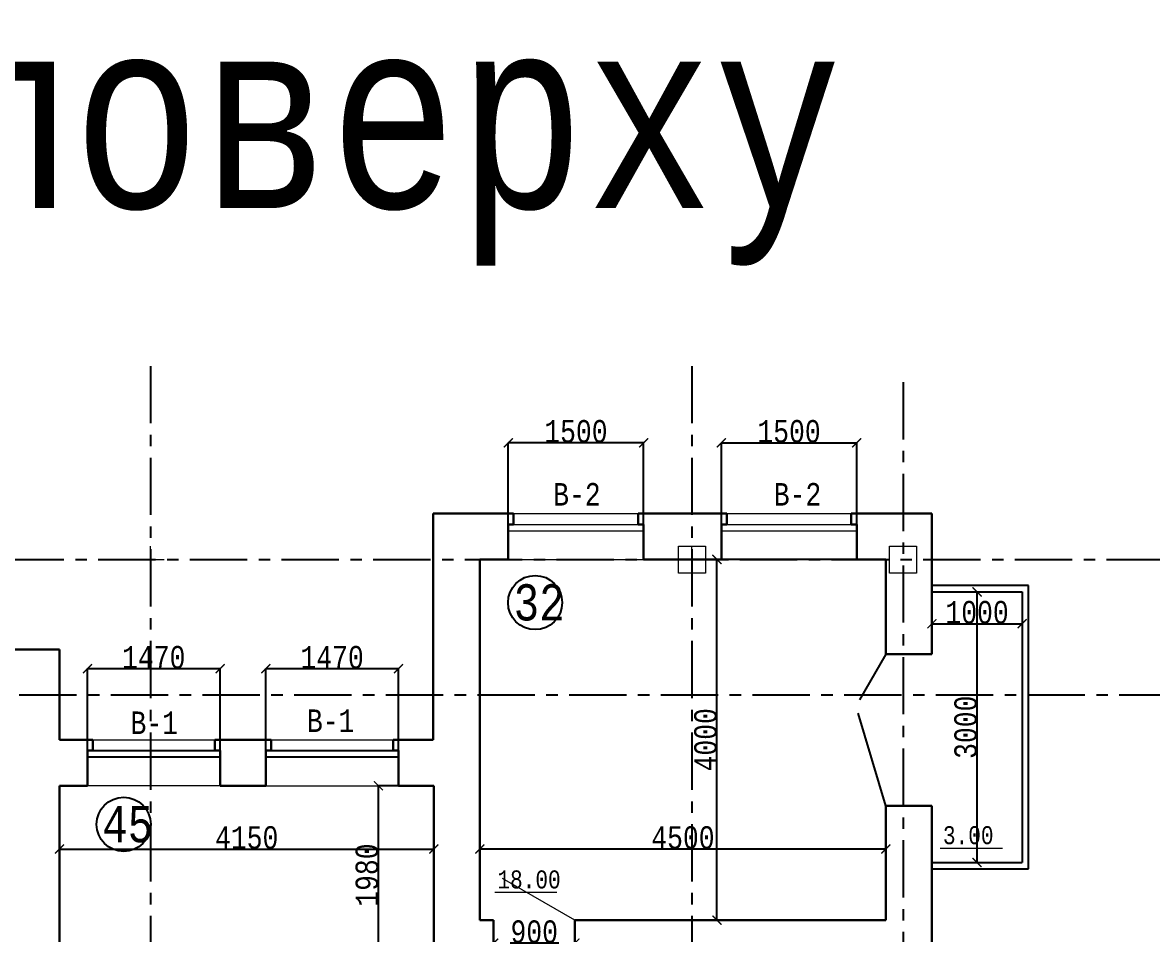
# Model space of a CAD drawing. Header units: millimetres. Extents: x -689206 to 4969298, y -1019800 to 703299.
# Drawn here: x 381709 to 394231, y -53798 to -43689 of the extents above; entities that cross this region are included whole.
import ezdxf

# ---------------------------------------------------------------- set-up
doc = ezdxf.new("R2010")
doc.units = ezdxf.units.MM
doc.linetypes.add('осеваяX2', pattern=[101.6, 63.5, -12.7, 12.7, -12.7])
for name, color, linetype, lineweight in [('б', 231, 'Continuous', 30), ('ОКНА', 250, 'Continuous', 20), ('ПЕРЕГОРОДКИ', 252, 'Continuous', 9), ('РАЗМЕРЫ', 7, 'Continuous', 9), ('стены', 7, 'Continuous', 20)]:
    doc.layers.add(name, color=color, linetype=linetype, lineweight=lineweight)
doc.layers.add('четотам', color=7, linetype='Continuous')
doc.styles.add('Аннотативный', font='isocteur.ttf', dxfattribs={"width": 0.7, "height": 250})
doc.dimstyles.new('Аннотативный', dxfattribs={"dimscale": 0, "dimtxt": 250, "dimasz": 100, "dimexe": 1.25, "dimexo": 0.625, "dimtad": 1, "dimdec": 0, "dimtxsty": 'Аннотативный', "dimblk": 'ARCHTICK', "dimcen": 2.5, "dimadec": 0, "dimazin": 0, "dimtfac": 1, "dimtdec": 0, "dimtmove": 0, "dimatfit": 3, "dimfxl": 1, "dimarcsym": 0})

# ---------------------------------------------------------------- blocks, each defined once
blk = doc.blocks.new('_ArchTick')
at = {"color": 0, "linetype": 'ByBlock', "const_width": 0.15}
blk.add_lwpolyline([(-0.5, -0.5), (0.5, 0.5)], dxfattribs=at)
blk = doc.blocks.new('*D1121')
at = {"layer": 'Defpoints', "color": 0, "lineweight": 20, "transparency": 16777216}
for p in [(389405, -49640), (391278, -49640), (391278, -53640)]:
    blk.add_point(p, dxfattribs=at)
at = {"layer": 'стены', "color": 0, "lineweight": -2, "transparency": 16777216}
for p, q in [((391278, -49640), (389404, -49640)), ((389405, -53640), (389405, -49640)), ((391278, -53640), (389404, -53640))]:
    blk.add_line(p, q, dxfattribs=at)
at = {"layer": 'стены', "color": 0, "lineweight": -2, "transparency": 16777216, "xscale": 100, "yscale": 100, "zscale": 100}
for p, rotation in [((389405, -49640), 90), ((389405, -53640), 270)]:
    blk.add_blockref('_ArchTick', p, dxfattribs=dict(at, rotation=rotation))
at = {"layer": 'стены', "color": 0, "transparency": 16777216, "insert": (389280, -51640), "char_height": 250, "attachment_point": 5, "rotation": 90, "style": 'Аннотативный'}
blk.add_mtext('4000', dxfattribs=at)
blk = doc.blocks.new('*D1144')
at = {"layer": 'Defpoints', "color": 0, "lineweight": 20, "transparency": 16777216}
for p in [(386930, -53895), (386930, -53895), (387830, -53895)]:
    blk.add_point(p, dxfattribs=at)
at = {"layer": 'стены', "color": 0, "lineweight": -2, "transparency": 16777216}
for p, q in [((386930, -53894), (386930, -53894)), ((387830, -53895), (386930, -53895)), ((387830, -53894), (387830, -53894))]:
    blk.add_line(p, q, dxfattribs=at)
at = {"layer": 'стены', "color": 0, "lineweight": -2, "transparency": 16777216, "xscale": 100, "yscale": 100, "zscale": 100, "rotation": 180}
blk.add_blockref('_ArchTick', (386930, -53895), dxfattribs=at)
at = {"layer": 'стены', "color": 0, "lineweight": -2, "transparency": 16777216, "xscale": 100, "yscale": 100, "zscale": 100}
blk.add_blockref('_ArchTick', (387830, -53895), dxfattribs=at)
at = {"layer": 'стены', "color": 0, "transparency": 16777216, "insert": (387380, -53769), "char_height": 250, "attachment_point": 5, "style": 'Аннотативный'}
blk.add_mtext('900', dxfattribs=at)
blk = doc.blocks.new('*D1159')
at = {"layer": 'Defpoints', "color": 0, "linetype": 'ByBlock', "lineweight": 20, "transparency": 16777216}
for p in [(391788, -50001), (392788, -50001), (392788, -50353)]:
    blk.add_point(p, dxfattribs=at)
at = {"layer": 'б', "color": 0, "linetype": 'ByBlock', "lineweight": -2, "transparency": 16777216}
for p, q in [((391788, -50002), (391788, -50354)), ((392788, -50002), (392788, -50354)), ((391788, -50353), (392788, -50353))]:
    blk.add_line(p, q, dxfattribs=at)
at = {"layer": 'б', "color": 0, "linetype": 'ByBlock', "lineweight": -2, "transparency": 16777216, "xscale": 100, "yscale": 100, "zscale": 100, "rotation": 180}
blk.add_blockref('_ArchTick', (391788, -50353), dxfattribs=at)
at = {"layer": 'б', "color": 0, "linetype": 'ByBlock', "lineweight": -2, "transparency": 16777216, "xscale": 100, "yscale": 100, "zscale": 100}
blk.add_blockref('_ArchTick', (392788, -50353), dxfattribs=at)
at = {"layer": 'б', "color": 0, "linetype": 'ByBlock', "lineweight": 25, "transparency": 16777216, "insert": (392288, -50228), "char_height": 250, "attachment_point": 5, "style": 'Аннотативный'}
blk.add_mtext('1000', dxfattribs=at)
blk = doc.blocks.new('*D1160')
at = {"layer": 'Defpoints', "color": 0, "linetype": 'ByBlock', "lineweight": 20, "transparency": 16777216}
for p in [(391788, -50001), (392288, -50001), (391788, -53001)]:
    blk.add_point(p, dxfattribs=at)
at = {"layer": 'б', "color": 0, "linetype": 'ByBlock', "lineweight": -2, "transparency": 16777216}
for p, q in [((391789, -50001), (392289, -50001)), ((392288, -53001), (392288, -50001)), ((391789, -53001), (392289, -53001))]:
    blk.add_line(p, q, dxfattribs=at)
at = {"layer": 'б', "color": 0, "linetype": 'ByBlock', "lineweight": -2, "transparency": 16777216, "xscale": 100, "yscale": 100, "zscale": 100}
for p, rotation in [((392288, -50001), 90), ((392288, -53001), 270)]:
    blk.add_blockref('_ArchTick', p, dxfattribs=dict(at, rotation=rotation))
at = {"layer": 'б', "color": 0, "linetype": 'ByBlock', "lineweight": 25, "transparency": 16777216, "insert": (392163, -51501), "char_height": 250, "attachment_point": 5, "rotation": 90, "style": 'Аннотативный'}
blk.add_mtext('3000', dxfattribs=at)
blk = doc.blocks.new('*D1174')
at = {"layer": 'Defpoints', "color": 0, "linetype": 'ByBlock', "lineweight": 20, "transparency": 16777216}
for p in [(382428, -50852), (382428, -52150), (383898, -52150)]:
    blk.add_point(p, dxfattribs=at)
at = {"layer": 'ПЕРЕГОРОДКИ', "color": 0, "linetype": 'ByBlock', "lineweight": -2, "transparency": 16777216}
for p, q in [((382428, -52149), (382428, -50851)), ((383898, -50852), (382428, -50852)), ((383898, -52149), (383898, -50851))]:
    blk.add_line(p, q, dxfattribs=at)
at = {"layer": 'ПЕРЕГОРОДКИ', "color": 0, "linetype": 'ByBlock', "lineweight": -2, "transparency": 16777216, "xscale": 100, "yscale": 100, "zscale": 100, "rotation": 180}
blk.add_blockref('_ArchTick', (382428, -50852), dxfattribs=at)
at = {"layer": 'ПЕРЕГОРОДКИ', "color": 0, "linetype": 'ByBlock', "lineweight": -2, "transparency": 16777216, "xscale": 100, "yscale": 100, "zscale": 100}
blk.add_blockref('_ArchTick', (383898, -50852), dxfattribs=at)
at = {"layer": 'ПЕРЕГОРОДКИ', "color": 0, "linetype": 'ByBlock', "lineweight": 13, "transparency": 16777216, "insert": (383163, -50727), "char_height": 250, "attachment_point": 5, "style": 'Аннотативный'}
blk.add_mtext('1470', dxfattribs=at)
blk = doc.blocks.new('*D1175')
at = {"layer": 'Defpoints', "color": 0, "linetype": 'ByBlock', "lineweight": 20, "transparency": 16777216}
for p in [(384405, -50852), (384405, -52150), (385875, -52150)]:
    blk.add_point(p, dxfattribs=at)
at = {"layer": 'ПЕРЕГОРОДКИ', "color": 0, "linetype": 'ByBlock', "lineweight": -2, "transparency": 16777216}
for p, q in [((384405, -52149), (384405, -50851)), ((385875, -50852), (384405, -50852)), ((385875, -52149), (385875, -50851))]:
    blk.add_line(p, q, dxfattribs=at)
at = {"layer": 'ПЕРЕГОРОДКИ', "color": 0, "linetype": 'ByBlock', "lineweight": -2, "transparency": 16777216, "xscale": 100, "yscale": 100, "zscale": 100, "rotation": 180}
blk.add_blockref('_ArchTick', (384405, -50852), dxfattribs=at)
at = {"layer": 'ПЕРЕГОРОДКИ', "color": 0, "linetype": 'ByBlock', "lineweight": -2, "transparency": 16777216, "xscale": 100, "yscale": 100, "zscale": 100}
blk.add_blockref('_ArchTick', (385875, -50852), dxfattribs=at)
at = {"layer": 'ПЕРЕГОРОДКИ', "color": 0, "linetype": 'ByBlock', "lineweight": 13, "transparency": 16777216, "insert": (385140, -50727), "char_height": 250, "attachment_point": 5, "style": 'Аннотативный'}
blk.add_mtext('1470', dxfattribs=at)
blk = doc.blocks.new('*D1176')
at = {"layer": 'Defpoints', "color": 0, "linetype": 'ByBlock', "lineweight": 20, "transparency": 16777216}
for p in [(387092, -48348), (387092, -49640), (388592, -49640)]:
    blk.add_point(p, dxfattribs=at)
at = {"layer": 'ПЕРЕГОРОДКИ', "color": 0, "linetype": 'ByBlock', "lineweight": -2, "transparency": 16777216}
for p, q in [((387092, -49639), (387092, -48347)), ((388592, -48348), (387092, -48348)), ((388592, -49639), (388592, -48347))]:
    blk.add_line(p, q, dxfattribs=at)
at = {"layer": 'ПЕРЕГОРОДКИ', "color": 0, "linetype": 'ByBlock', "lineweight": -2, "transparency": 16777216, "xscale": 100, "yscale": 100, "zscale": 100, "rotation": 180}
blk.add_blockref('_ArchTick', (387092, -48348), dxfattribs=at)
at = {"layer": 'ПЕРЕГОРОДКИ', "color": 0, "linetype": 'ByBlock', "lineweight": -2, "transparency": 16777216, "xscale": 100, "yscale": 100, "zscale": 100}
blk.add_blockref('_ArchTick', (388592, -48348), dxfattribs=at)
at = {"layer": 'ПЕРЕГОРОДКИ', "color": 0, "linetype": 'ByBlock', "lineweight": 13, "transparency": 16777216, "insert": (387842, -48222), "char_height": 250, "attachment_point": 5, "style": 'Аннотативный'}
blk.add_mtext('1500', dxfattribs=at)
blk = doc.blocks.new('*D1177')
at = {"layer": 'Defpoints', "color": 0, "linetype": 'ByBlock', "lineweight": 20, "transparency": 16777216}
for p in [(390954, -48348), (389454, -49640), (390954, -49642)]:
    blk.add_point(p, dxfattribs=at)
at = {"layer": 'ПЕРЕГОРОДКИ', "color": 0, "linetype": 'ByBlock', "lineweight": -2, "transparency": 16777216}
for p, q in [((389454, -49639), (389454, -48347)), ((389454, -48348), (390954, -48348)), ((390954, -49641), (390954, -48347))]:
    blk.add_line(p, q, dxfattribs=at)
at = {"layer": 'ПЕРЕГОРОДКИ', "color": 0, "linetype": 'ByBlock', "lineweight": -2, "transparency": 16777216, "xscale": 100, "yscale": 100, "zscale": 100, "rotation": 180}
blk.add_blockref('_ArchTick', (389454, -48348), dxfattribs=at)
at = {"layer": 'ПЕРЕГОРОДКИ', "color": 0, "linetype": 'ByBlock', "lineweight": -2, "transparency": 16777216, "xscale": 100, "yscale": 100, "zscale": 100}
blk.add_blockref('_ArchTick', (390954, -48348), dxfattribs=at)
at = {"layer": 'ПЕРЕГОРОДКИ', "color": 0, "linetype": 'ByBlock', "lineweight": 13, "transparency": 16777216, "insert": (390204, -48222), "char_height": 250, "attachment_point": 5, "style": 'Аннотативный'}
blk.add_mtext('1500', dxfattribs=at)
blk = doc.blocks.new('*D1269')
at = {"layer": 'Defpoints', "color": 0, "linetype": 'ByBlock', "lineweight": 20, "transparency": 16777216}
for p in [(386778, -52851), (386778, -53640), (391278, -53640)]:
    blk.add_point(p, dxfattribs=at)
at = {"layer": 'РАЗМЕРЫ', "color": 0, "linetype": 'ByBlock', "lineweight": -2, "transparency": 16777216}
for p, q in [((386778, -53639), (386778, -52849)), ((391278, -52851), (386778, -52851)), ((391278, -53639), (391278, -52849))]:
    blk.add_line(p, q, dxfattribs=at)
at = {"layer": 'РАЗМЕРЫ', "color": 0, "linetype": 'ByBlock', "lineweight": -2, "transparency": 16777216, "xscale": 100, "yscale": 100, "zscale": 100, "rotation": 180}
blk.add_blockref('_ArchTick', (386778, -52851), dxfattribs=at)
at = {"layer": 'РАЗМЕРЫ', "color": 0, "linetype": 'ByBlock', "lineweight": -2, "transparency": 16777216, "xscale": 100, "yscale": 100, "zscale": 100}
blk.add_blockref('_ArchTick', (391278, -52851), dxfattribs=at)
at = {"layer": 'РАЗМЕРЫ', "color": 0, "linetype": 'ByBlock', "lineweight": 20, "transparency": 16777216, "insert": (389028, -52725), "char_height": 250, "attachment_point": 5, "style": 'Аннотативный'}
blk.add_mtext('4500', dxfattribs=at)
blk = doc.blocks.new('*D1284')
at = {"layer": 'Defpoints', "color": 0, "linetype": 'ByBlock', "lineweight": 20, "transparency": 16777216}
for p in [(385653, -52150), (386266, -52150), (386266, -54130)]:
    blk.add_point(p, dxfattribs=at)
at = {"layer": 'РАЗМЕРЫ', "color": 0, "linetype": 'ByBlock', "lineweight": -2, "transparency": 16777216}
for p, q in [((386266, -52150), (385652, -52150)), ((385653, -54130), (385653, -52150)), ((386266, -54130), (385652, -54130))]:
    blk.add_line(p, q, dxfattribs=at)
at = {"layer": 'РАЗМЕРЫ', "color": 0, "linetype": 'ByBlock', "lineweight": -2, "transparency": 16777216, "xscale": 100, "yscale": 100, "zscale": 100}
for p, rotation in [((385653, -52150), 90), ((385653, -54130), 270)]:
    blk.add_blockref('_ArchTick', p, dxfattribs=dict(at, rotation=rotation))
at = {"layer": 'РАЗМЕРЫ', "color": 0, "linetype": 'ByBlock', "lineweight": 20, "transparency": 16777216, "insert": (385527, -53140), "char_height": 250, "attachment_point": 5, "rotation": 90, "style": 'Аннотативный'}
blk.add_mtext('1980', dxfattribs=at)
blk = doc.blocks.new('*D1285')
at = {"layer": 'Defpoints', "color": 0, "linetype": 'ByBlock', "lineweight": 20, "transparency": 16777216}
for p in [(382118, -52150), (386268, -52150), (386268, -52851)]:
    blk.add_point(p, dxfattribs=at)
at = {"layer": 'РАЗМЕРЫ', "color": 0, "linetype": 'ByBlock', "lineweight": -2, "transparency": 16777216}
for p, q in [((382118, -52151), (382118, -52852)), ((386268, -52151), (386268, -52852)), ((382118, -52851), (386268, -52851))]:
    blk.add_line(p, q, dxfattribs=at)
at = {"layer": 'РАЗМЕРЫ', "color": 0, "linetype": 'ByBlock', "lineweight": -2, "transparency": 16777216, "xscale": 100, "yscale": 100, "zscale": 100, "rotation": 180}
blk.add_blockref('_ArchTick', (382118, -52851), dxfattribs=at)
at = {"layer": 'РАЗМЕРЫ', "color": 0, "linetype": 'ByBlock', "lineweight": -2, "transparency": 16777216, "xscale": 100, "yscale": 100, "zscale": 100}
blk.add_blockref('_ArchTick', (386268, -52851), dxfattribs=at)
at = {"layer": 'РАЗМЕРЫ', "color": 0, "linetype": 'ByBlock', "lineweight": 20, "transparency": 16777216, "insert": (384193, -52725), "char_height": 250, "attachment_point": 5, "style": 'Аннотативный'}
blk.add_mtext('4150', dxfattribs=at)

msp = doc.modelspace()

# ---------------------------------------------------------------- linework, layer by layer
at = {"layer": 'б', "color": 18, "linetype": 'ByBlock', "lineweight": 25, "true_color": 0x000000}
for p, q in [((392858.1, -49930.9), (391788.1, -49930.9)), ((392858.1, -50000.9), (392858.1, -49930.9)), ((391788.1, -50000.9), (392788.1, -50000.9)), ((392788.1, -50000.9), (392788.1, -53000.9)), ((392858.1, -53070.9), (392858.1, -50000.9)), ((391278.1, -50691.1), (390985.3, -51198.2)), ((391278.1, -52371.1), (390968.5, -51344.7)), ((391788.1, -53000.9), (392788.1, -53000.9)), ((391788.1, -53070.9), (392788.1, -53070.9)), ((392788.1, -53070.9), (392858.1, -53070.9))]:
    msp.add_line(p, q, dxfattribs=at)
at = {"layer": 'б', "color": 18, "linetype": 'ByBlock', "lineweight": 30, "true_color": 0x000000}
for p, q in [((391278.1, -50691.1), (391788.1, -50691.1)), ((391278.1, -52371.1), (391788.1, -52371.1))]:
    msp.add_line(p, q, dxfattribs=at)
at = {"layer": 'ОКНА'}
for p, q in [((387092, -49322), (388592, -49322)), ((387152, -49252), (388532, -49252)), ((389454.1, -49322), (390954.1, -49322)), ((389514.1, -49252), (390894.1, -49252))]:
    msp.add_line(p, q, dxfattribs=at)
at = {"layer": 'РАЗМЕРЫ', "lineweight": 30}
for p, q in [((387152, -49252), (387152, -49132)), ((387152, -49132), (387152, -49252)), ((388532, -49252), (388532, -49132)), ((389514.1, -49252), (389514.1, -49132)), ((389514.1, -49132), (389514.1, -49252)), ((390894.1, -49252), (390894.1, -49132)), ((387092, -49252), (387152, -49252)), ((388592, -49252), (388532, -49252)), ((389454.1, -49252), (389514.1, -49252)), ((390954.1, -49252), (390894.1, -49252))]:
    msp.add_line(p, q, dxfattribs=at)
at = {"layer": 'РАЗМЕРЫ'}
for p, q in [((387152, -49132), (388532, -49132)), ((389514.1, -49132), (390894.1, -49132)), ((387092, -49639.9), (388592, -49639.9)), ((389454.1, -49639.9), (390954.1, -49639.9)), ((382488.4, -51640), (383838.4, -51640)), ((384465.1, -51640), (385815.1, -51640)), ((383898.4, -52149.9), (382428.4, -52149.9)), ((384405.1, -52149.9), (385875.1, -52149.9)), ((391880.4, -52840.5), (392569.7, -52840.5)), ((386942.3, -53331), (387631.6, -53331))]:
    msp.add_line(p, q, dxfattribs=at)
at = {"layer": 'РАЗМЕРЫ', "linetype": 'ByBlock', "lineweight": 30}
msp.add_line((386268.1, -52149.9), (386266.2, -54129.9), dxfattribs=at)
at = {"layer": 'стены', "linetype": 'осеваяX2', "lineweight": 25, "ltscale": 10}
for p, q in [((383128, -47496.5), (383128, -93010)), ((389128, -47496.5), (389128, -91644)), ((391468.1, -47674.5), (391468.1, -92910)), ((370356.1, -49642), (419278, -49642)), ((347128, -51139.9), (419128, -51139.9))]:
    msp.add_line(p, q, dxfattribs=at)
at = {"layer": 'стены', "lineweight": 30}
for p, q in [((387152, -49132), (386260.1, -49132)), ((386260.1, -49132), (386260.1, -51640)), ((389514.1, -49132), (388532, -49132)), ((391788.1, -49132), (390894.1, -49132)), ((391788.1, -50691.1), (391788.1, -49132)), ((387092, -49639.9), (387092, -49252)), ((388592, -49639.9), (388592, -49252)), ((389454.1, -49639.9), (389454.1, -49252)), ((390954.1, -49639.9), (390954.1, -49252)), ((386778.1, -49639.9), (386778.1, -53639.9)), ((386778.1, -49639.9), (387092, -49639.9)), ((388592, -49639.9), (389454.1, -49639.9)), ((390954.1, -49639.9), (391278.1, -49639.9)), ((391278.1, -49639.9), (391278.1, -50691.1)), ((380699.9, -50639.9), (381758.1, -50639.9)), ((381758.1, -50639.9), (382118.1, -50639.9)), ((382118.1, -51640), (382118.1, -50639.9)), ((382488.4, -51640), (382118.1, -51640)), ((382488.4, -51760), (382488.4, -51640)), ((384465.1, -51640), (383838.4, -51640)), ((383838.4, -51760), (383838.4, -51640)), ((384465.1, -51760), (384465.1, -51640)), ((386260.1, -51640), (385815.1, -51640)), ((385815.1, -51760), (385815.1, -51640)), ((382428.4, -51760), (382488.4, -51760)), ((382428.4, -51760), (382428.4, -52149.9)), ((383838.4, -51760), (383898.4, -51760)), ((384405.1, -51760), (384465.1, -51760)), ((385815.1, -51760), (385875.1, -51760)), ((385875.1, -51760), (385875.1, -52149.9)), ((382428.4, -52149.9), (382118.1, -52149.9)), ((382118.1, -55449.9), (382118.1, -52149.9)), ((384405.1, -52149.9), (383898.4, -52149.9)), ((386268.1, -52149.9), (385875.1, -52149.9)), ((391278.1, -52371.1), (391278.1, -53639.9)), ((391788.1, -54149.9), (391788.1, -52371.1)), ((386778.1, -53639.9), (386930.1, -53639.9)), ((386930.1, -53639.9), (386930.1, -54149.9)), ((387830.1, -53639.9), (391278.1, -53639.9)), ((391278.1, -53639.9), (387830.1, -53639.9)), ((387830.1, -53639.9), (387830.1, -54149.9))]:
    msp.add_line(p, q, dxfattribs=at)
at = {"layer": 'стены'}
for p, q in [((383128, -49792), (383128, -49492)), ((389128, -49792), (389128, -49492)), ((382978, -49642), (383278, -49642)), ((388978, -49642), (389278, -49642)), ((391278.1, -49642), (390954.1, -49642)), ((382268.1, -51640), (382488.4, -51640)), ((387830.1, -53639.9), (387029.5, -53177.7)), ((386778.1, -53639.9), (386930.1, -53639.9))]:
    msp.add_line(p, q, dxfattribs=at)
at = {"layer": 'стены', "color": 1, "linetype": 'осеваяX2', "lineweight": 15, "ltscale": 10}
msp.add_line((388978, -49642), (389278, -49642), dxfattribs=at)
at = {"layer": 'стены', "lineweight": 25}
for p, q in [((382428.4, -51830), (383898.4, -51830)), ((382488.4, -51760), (383838.4, -51760)), ((384405.1, -51830), (385875.1, -51830)), ((384465.1, -51760), (385815.1, -51760))]:
    msp.add_line(p, q, dxfattribs=at)
at = {"layer": 'стены', "color": 4, "lineweight": 25}
for p, q in [((383898.4, -51760), (383898.4, -52149.9)), ((385875.1, -51760), (385875.1, -52149.9))]:
    msp.add_line(p, q, dxfattribs=at)
at = {"layer": 'стены', "color": 18, "lineweight": 30, "true_color": 0x000000}
for p, q in [((383898.4, -51760), (383898.4, -52149.9)), ((384405.1, -51760), (384405.1, -52149.9))]:
    msp.add_line(p, q, dxfattribs=at)
at = {"layer": 'стены'}
for points in [[(388978, -49492), (389278, -49492), (389278, -49792), (388978, -49792)], [(391318.1, -49492), (391618.1, -49492), (391618.1, -49792), (391318.1, -49792)]]:
    msp.add_lwpolyline(points, close=True, dxfattribs=at)
at = {"layer": 'четотам'}
for centre in [(387390, -50119.1), (382830.1, -52577.8)]:
    msp.add_circle(centre, 300, dxfattribs=at)

# ---------------------------------------------------------------- texts
at = {"layer": 'РАЗМЕРЫ', "lineweight": 20, "ltscale": 150, "attachment_point": 1, "style": 'Аннотативный'}
for s, insert, char_height, width in [('В-2', (387589.9, -48793.4), 250, 922.913), ('В-2', (390034.8, -48793.4), 250, 922.913), ('32', (387152.8, -49916), 401.1, 1460), ('В-1', (382905.3, -51326.2), 250, 922.913), ('В-1', (384860.8, -51303.3), 250, 922.913), ('45', (382592.9, -52374.8), 401.1, 1460)]:
    msp.add_mtext(s, dxfattribs=dict(at, insert=insert, char_height=char_height, width=width))
at = {"layer": 'РАЗМЕРЫ', "char_height": 200, "width": 656.117, "attachment_point": 1, "style": 'Аннотативный'}
for s, insert in [('3.00', (391909.7, -52597.6)), ('18.00', (386971.6, -53088.2))]:
    msp.add_mtext(s, dxfattribs=dict(at, insert=insert))
at = {"layer": 'стены', "insert": (368057.7, -43720.4), "char_height": 2025.246, "width": 76858.328, "attachment_point": 1, "style": 'Аннотативный'}
msp.add_mtext('План 2-4 поверху', dxfattribs=at)

# ---------------------------------------------------------------- dimensions: what is measured, and where the dimension line sits
at = {"layer": 'б', "color": 18, "linetype": 'ByBlock', "lineweight": 25, "true_color": 0x000000}
for p1, p2, distance, picture, middle in [((391788.1, -53000.9), (391788.1, -50000.9), -500, '*D1160', (392162.5, -51500.9)), ((391788.1, -50000.9), (392788.1, -50000.9), -352.3, '*D1159', (392288.1, -50227.6))]:
    dim = msp.add_aligned_dim(p1=p1, p2=p2, distance=distance, dimstyle='Аннотативный', dxfattribs=at)
    dim.commit()
    dim.dimension.update_dxf_attribs({"geometry": picture, "text_midpoint": middle})
at = {"layer": 'ПЕРЕГОРОДКИ', "color": 18, "linetype": 'ByBlock', "lineweight": 13, "true_color": 0x000000}
for base, p1, p2, picture, middle in [((387092, -48347.8), (388592, -49639.9), (387092, -49639.9), '*D1176', (387842, -48222.2)), ((390954.1, -48347.8), (389454.1, -49639.9), (390954.1, -49642), '*D1177', (390204.1, -48222.2)), ((382428.4, -50852.4), (383898.4, -52149.9), (382428.4, -52149.9), '*D1174', (383163.4, -50726.8)), ((384405.1, -50852.4), (385875.1, -52149.9), (384405.1, -52149.9), '*D1175', (385140.1, -50726.8))]:
    dim = msp.add_linear_dim(base=base, p1=p1, p2=p2, dimstyle='Аннотативный', dxfattribs=at)
    dim.commit()
    dim.dimension.update_dxf_attribs({"geometry": picture, "text_midpoint": middle})
at = {"layer": 'РАЗМЕРЫ', "linetype": 'ByBlock', "lineweight": 20}
for base, p1, p2, picture, middle in [((386268.1, -52850.7), (382118.1, -52149.9), (386268.1, -52149.9), '*D1285', (384193.1, -52725.1)), ((386778.1, -52850.7), (391278.1, -53639.9), (386778.1, -53639.9), '*D1269', (389028.1, -52725.1))]:
    dim = msp.add_linear_dim(base=base, p1=p1, p2=p2, dimstyle='Аннотативный', dxfattribs=at)
    dim.commit()
    dim.dimension.update_dxf_attribs({"geometry": picture, "text_midpoint": middle})
dim = msp.add_linear_dim(base=(385653, -52149.9), p1=(386266.2, -54129.9), p2=(386266.2, -52149.9), angle=90, dimstyle='Аннотативный', dxfattribs=at)
dim.commit()
dim.dimension.update_dxf_attribs({"geometry": '*D1284', "text_midpoint": (385527.4, -53139.9)})
at = {"layer": 'стены'}
for p1, p2, distance, picture, middle in [((391278.1, -53639.9), (391278.1, -49639.9), 1873, '*D1121', (389279.6, -51639.9)), ((387830.1, -53894.9), (386930.1, -53894.9), 0, '*D1144', (387380.1, -53769.3))]:
    dim = msp.add_aligned_dim(p1=p1, p2=p2, distance=distance, dimstyle='Аннотативный', dxfattribs=at)
    dim.commit()
    dim.dimension.update_dxf_attribs({"geometry": picture, "text_midpoint": middle})

doc.saveas('drawing.dxf')
